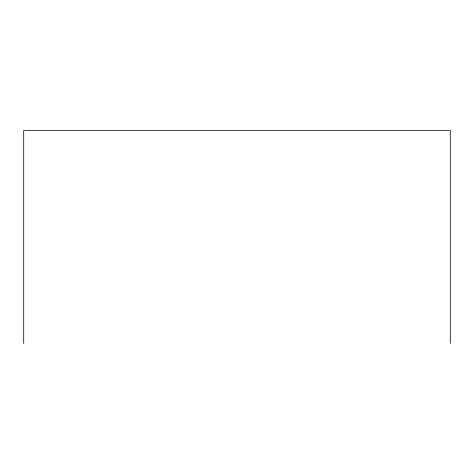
<?xml version="1.0" encoding="UTF-8"?>
<svg xmlns="http://www.w3.org/2000/svg" width="474" height="474" viewBox="0 0 474 474"><rect width="100%" height="100%" fill="white"/><g stroke="black" fill="none" stroke-linecap="round" stroke-linejoin="round"><path stroke-width="0.71" d="M450.3 343.496L450.3 130.504L23.7 130.504L23.7 343.496"/></g></svg>
